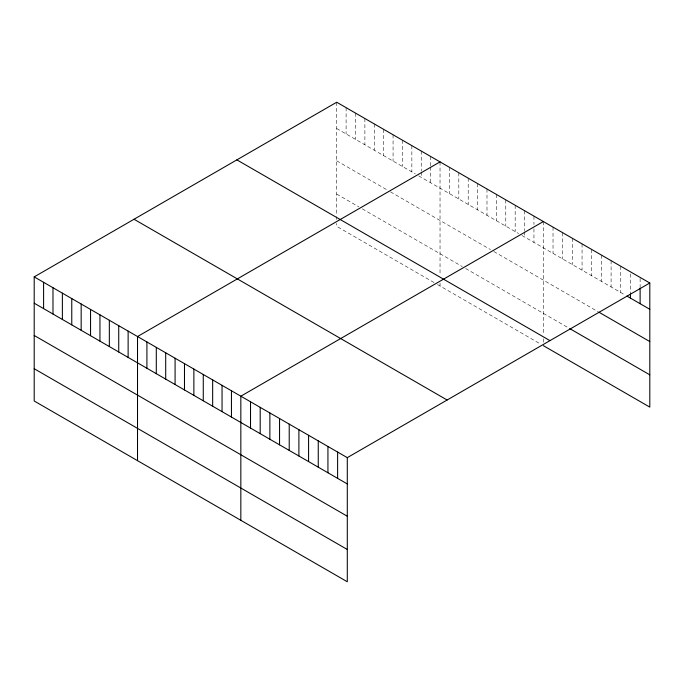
<?xml version="1.0" encoding="UTF-8"?>
<svg xmlns="http://www.w3.org/2000/svg" width="684" height="684" viewBox="0 0 684 684"><rect width="100%" height="100%" fill="white"/><g stroke="black" fill="none" stroke-linecap="round" stroke-linejoin="round"><path stroke-width="0.51" stroke-dasharray="3.42 2.56" d="M336.708 128.524L415.265 173.881M418.685 175.856L518.583 233.535M522.003 235.501L625.167 295.069M336.708 160.808L387.093 189.895M390.504 191.871L490.411 249.549M493.822 251.515L597.893 311.605M336.708 194.068L358.912 206.893M362.332 208.859L462.23 266.538M465.65 268.513L568.866 328.106M434.049 282.552L336.708 226.353L336.708 223.42M437.469 284.527L539.933 343.684M640.121 278.456L640.121 286.87M630.443 273.925L630.443 292.855M620.764 266.23L620.764 292.53M611.094 260.647L611.094 286.938M601.416 255.055L601.416 281.355M591.737 249.472L591.737 275.763M582.058 243.88L582.058 270.18M572.38 238.297L572.38 264.588M562.701 232.705L562.701 259.005M553.031 227.122L553.031 253.413M543.352 221.531L543.352 334.895M543.352 338.811L543.352 342.718M533.956 216.11L533.956 224.523M533.956 228.73L533.956 242.41M524.568 210.689L524.568 230.67M524.568 231.722L524.568 236.98M515.172 205.268L515.172 231.56M505.775 199.839L505.775 226.139M496.387 194.418L496.387 220.718M486.991 188.998L486.991 215.289M477.603 183.577L477.603 209.868M468.207 178.148L468.207 204.448M458.819 172.727L458.819 199.027M449.422 167.306L449.422 193.598M440.034 161.886L440.034 275.242M440.034 283.073L440.034 286.006M430.638 156.456L430.638 165.93M430.638 166.982L430.638 182.756M421.241 151.036L421.241 171.026M421.241 172.077L421.241 177.336M411.853 145.615L411.853 171.906M402.457 140.194L402.457 166.486M393.069 134.765L393.069 161.065M383.673 129.344L383.673 155.644M374.285 123.924L374.285 150.215M364.888 118.503L364.888 144.794M355.5 113.074L355.5 139.374M346.104 107.653L346.104 133.953M336.708 102.232L336.708 215.597M336.708 216.572L336.708 219.504"/><path stroke-width="1.03" d="M34.2 276.883L347.292 457.647L347.292 581.768L34.2 401.004L34.2 276.883L336.708 102.232L649.8 282.996L649.8 407.117L543.352 345.659M440.034 161.886L137.518 336.537L137.518 460.657M543.352 221.531L240.836 396.19L240.836 520.31M347.292 457.647L649.8 282.996M626.929 296.078L649.8 309.288M598.774 312.109L649.8 341.572M569.746 328.611L649.8 374.832M236.886 159.868L549.97 340.632M134.03 219.248L447.114 400.012M34.2 303.183L347.292 483.939M34.2 335.468L347.292 516.223M34.2 368.727L347.292 549.483M640.121 287.921L640.121 303.705M630.443 293.906L630.443 298.113M337.614 452.056L337.614 478.355M327.935 446.472L327.935 472.764M318.257 440.881L318.257 467.181M308.578 435.298L308.578 461.589M298.899 429.706L298.899 456.006M289.221 424.123L289.221 450.414M279.551 418.54L279.551 444.831M269.872 412.948L269.872 439.248M260.194 407.365L260.194 433.656M250.515 401.773L250.515 428.073M231.448 390.761L231.448 417.06M222.052 385.34L222.052 411.64M212.664 379.919L212.664 406.211M203.268 374.499L203.268 400.79M193.871 369.069L193.871 395.369M184.483 363.649L184.483 389.948M175.087 358.228L175.087 384.519M165.699 352.807L165.699 379.098M156.303 347.378L156.303 373.678M146.915 341.957L146.915 368.257M128.13 331.116L128.13 357.407M118.734 325.687L118.734 351.986M109.337 320.266L109.337 346.566M99.95 314.845L99.95 341.136M90.553 309.424L90.553 335.716M81.165 303.995L81.165 330.295M71.769 298.575L71.769 324.874M62.381 293.154L62.381 319.445M52.984 287.733L52.984 314.024M43.596 282.312L43.596 308.604"/></g></svg>
